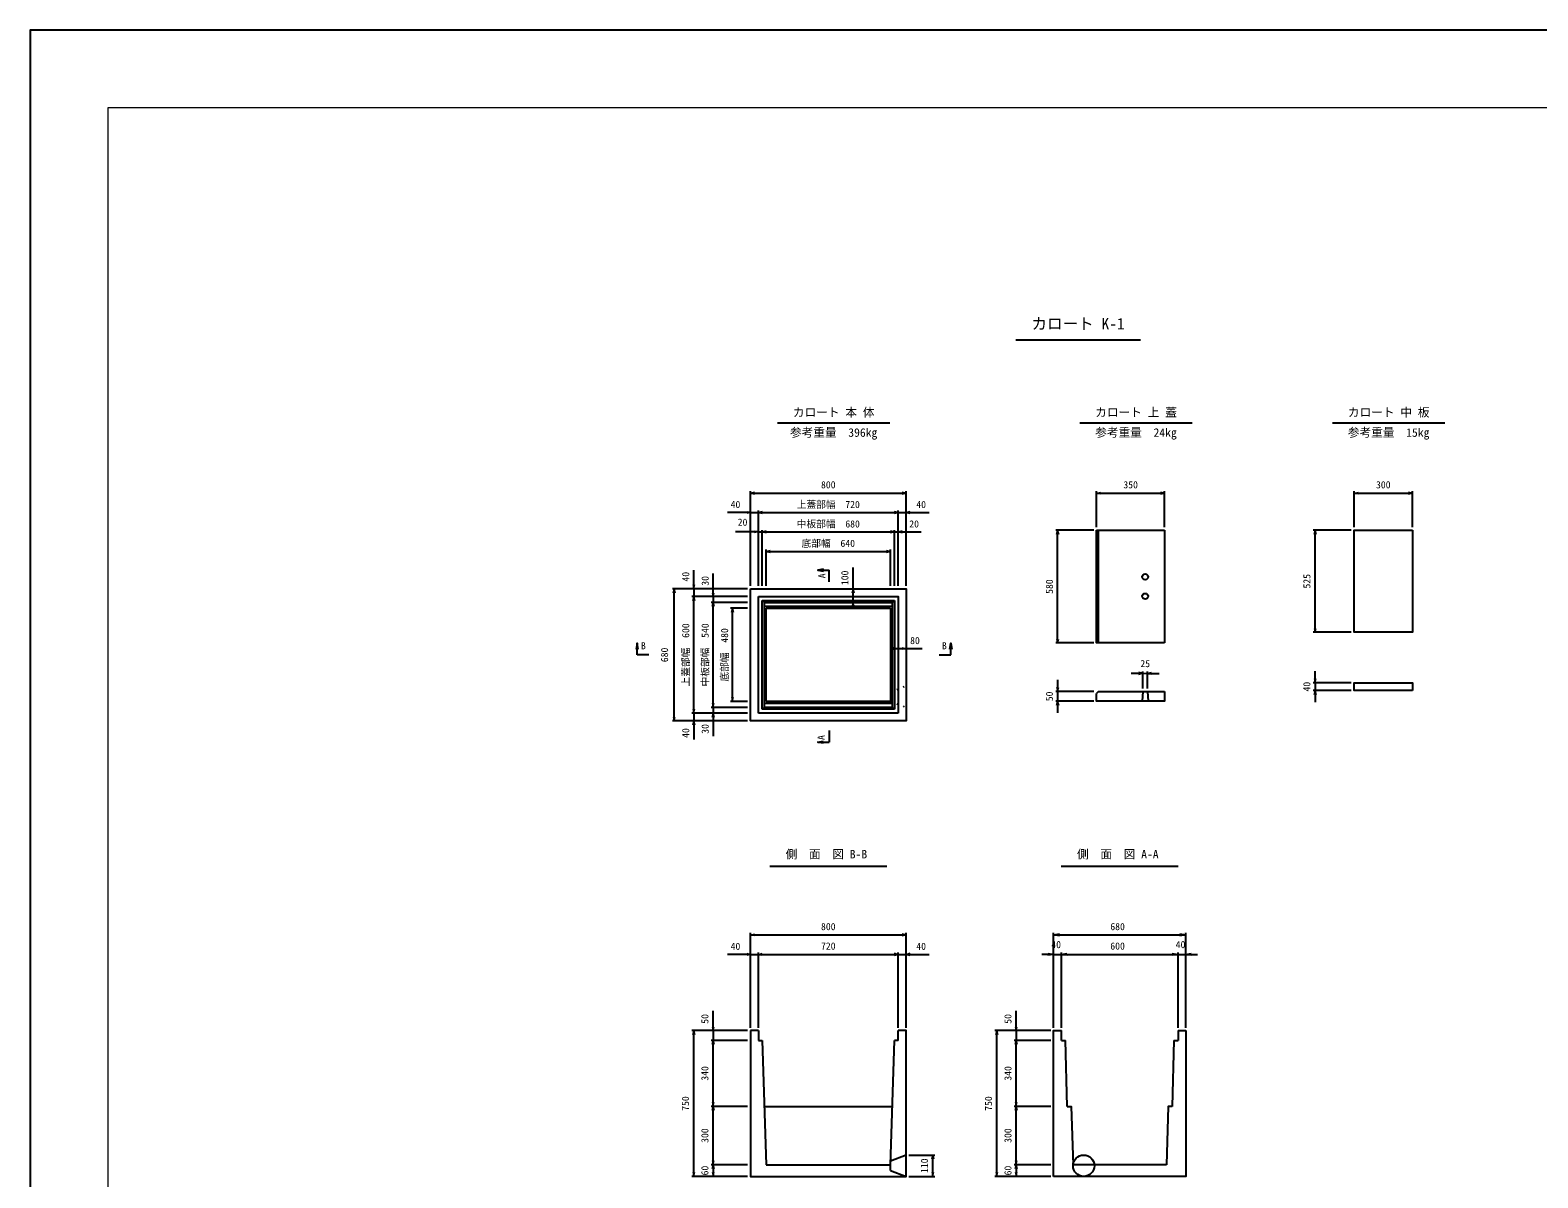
# Model space of a CAD drawing. Units: millimetres, scale not verified. Extents: x -8400 to 8400, y -5940 to 5940.
# Drawn here: x -8400 to -642, y 35 to 5940 of the extents above; entities that cross this region are included whole.
import ezdxf
from ezdxf.enums import TextEntityAlignment as Align

# ---------------------------------------------------------------- set-up
doc = ezdxf.new("R2010")
doc.units = ezdxf.units.MM
doc.header["$LTSCALE"] = 20
doc.linetypes.add('DOTTED', pattern=[1.75, 0.25, -1.5])
for name, color, linetype, lineweight in [('0-0_DIM', 7, 'Continuous', 25), ('0-1_Defpoints', 5, 'Continuous', 25), ('0-2_OUTLINE', 3, 'Continuous', 25), ('0-3_OUTLINE2', 4, 'DOTTED', 25), ('0-4_TXT', 7, 'Continuous', 25), ('0-5_WAKU', 3, 'Continuous', 13)]:
    doc.layers.add(name, color=color, linetype=linetype, lineweight=lineweight)
doc.styles.add('ＭＳ ゴシック', font='')
doc.styles.get('ＭＳ ゴシック').set_extended_font_data('MS Gothic')

msp = doc.modelspace()

# ---------------------------------------------------------------- linework, layer by layer
at = {"layer": '0-0_DIM'}
for p, q in [((-4693.05, 3080.65), (-4693.05, 3568.15)), ((-4693.05, 3558.15), (-3893.05, 3558.15)), ((-3893.05, 3080.65), (-3893.05, 3568.15)), ((-2912.3, 3382.04), (-2912.3, 3568.15)), ((-2912.3, 3558.15), (-2562.3, 3558.15)), ((-2562.3, 3382.04), (-2562.3, 3568.15)), ((-1587.3, 3382.04), (-1587.3, 3568.15)), ((-1587.3, 3558.15), (-1287.3, 3558.15)), ((-1287.3, 3382.04), (-1287.3, 3568.15)), ((-4693.05, 3458.15), (-4811.88, 3458.15)), ((-4693.05, 3458.15), (-4653.05, 3458.15)), ((-4653.05, 3080.65), (-4653.05, 3468.15)), ((-4653.05, 3458.15), (-3933.05, 3458.15)), ((-3933.05, 3080.65), (-3933.05, 3468.15)), ((-3933.05, 3458.15), (-3893.05, 3458.15)), ((-3893.05, 3458.15), (-3774.23, 3458.15)), ((-4653.05, 3358.15), (-4771.31, 3358.15)), ((-4653.05, 3358.15), (-4633.05, 3358.15)), ((-4633.05, 3080.65), (-4633.05, 3368.15)), ((-4633.05, 3358.15), (-3953.05, 3358.15)), ((-3953.05, 3080.65), (-3953.05, 3368.15)), ((-3953.05, 3358.15), (-3933.05, 3358.15)), ((-3933.05, 3358.15), (-3814.8, 3358.15)), ((-2927.3, 3367.04), (-3122.96, 3367.04)), ((-3112.96, 2787.04), (-3112.96, 3367.04)), ((-1602.3, 3367.04), (-1797.96, 3367.04)), ((-1787.96, 2842.04), (-1787.96, 3367.04)), ((-4613.05, 3080.65), (-4613.05, 3268.15)), ((-3973.05, 3080.65), (-3973.05, 3268.15)), ((-4613.05, 3258.15), (-3973.05, 3258.15)), ((-4985.55, 3065.65), (-4985.55, 3161.22)), ((-4885.55, 3025.65), (-4885.55, 3143.8)), ((-4347.79, 3161.05), (-4287.79, 3161.05)), ((-4287.79, 3101.18), (-4287.79, 3161.05)), ((-4165.32, 3065.65), (-4165.32, 3174.88)), ((-4708.05, 3065.65), (-5095.55, 3065.65)), ((-5085.55, 2385.65), (-5085.55, 3065.65)), ((-4708.05, 3025.65), (-4995.55, 3025.65)), ((-4985.55, 3065.65), (-4985.55, 3025.65)), ((-4985.55, 2425.65), (-4985.55, 3025.65)), ((-4885.55, 3025.65), (-4885.55, 2995.65)), ((-4165.32, 2965.65), (-4165.32, 3065.65)), ((-4708.05, 2995.65), (-4895.55, 2995.65)), ((-4885.55, 2455.65), (-4885.55, 2995.65)), ((-4708.05, 2965.65), (-4795.55, 2965.65)), ((-4785.55, 2485.65), (-4785.55, 2965.65)), ((-1602.3, 2842.04), (-1797.96, 2842.04)), ((-5276.61, 2785.65), (-5276.61, 2755.65)), ((-5276.61, 2750.09), (-5276.61, 2785.65)), ((-5276.61, 2725.65), (-5276.61, 2785.65)), ((-5216.55, 2725.65), (-5276.61, 2725.65)), ((-3973.05, 2758.13), (-3893.05, 2758.13)), ((-3893.05, 2758.13), (-3810.34, 2758.13)), ((-3723.33, 2725.65), (-3663.27, 2725.65)), ((-3663.27, 2750.09), (-3663.27, 2785.65)), ((-3663.27, 2785.65), (-3663.27, 2755.65)), ((-3663.27, 2725.65), (-3663.27, 2785.65)), ((-2927.3, 2787.04), (-3122.96, 2787.04)), ((-2674.8, 2552.04), (-2674.8, 2640.67)), ((-2649.87, 2553.29), (-2649.87, 2640.67)), ((-1787.96, 2582.04), (-1787.96, 2642.04)), ((-3112.96, 2597.04), (-3112.96, 2427.04)), ((-2674.8, 2630.67), (-2734.8, 2630.67)), ((-2674.8, 2630.67), (-2649.46, 2630.74)), ((-2649.87, 2630.67), (-2589.87, 2630.67)), ((-1602.3, 2582.04), (-1797.96, 2582.04)), ((-1787.96, 2582.04), (-1787.96, 2542.04)), ((-4708.05, 2485.65), (-4795.55, 2485.65)), ((-2927.3, 2537.04), (-3122.96, 2537.04)), ((-2927.3, 2487.04), (-3122.96, 2487.04)), ((-1602.3, 2542.04), (-1797.96, 2542.04)), ((-1787.96, 2542.04), (-1787.96, 2482.04)), ((-4708.05, 2425.65), (-4995.55, 2425.65)), ((-4985.55, 2425.65), (-4985.55, 2385.65)), ((-4708.05, 2455.65), (-4895.55, 2455.65)), ((-4885.55, 2455.65), (-4885.55, 2425.65)), ((-4885.55, 2425.65), (-4885.55, 2307.5)), ((-4708.05, 2385.65), (-5095.55, 2385.65)), ((-4985.55, 2385.65), (-4985.55, 2290.09)), ((-4287.79, 2336.3), (-4287.79, 2276.43)), ((-4347.79, 2276.43), (-4317.79, 2276.43)), ((-4347.79, 2276.43), (-4287.79, 2276.43)), ((-4693.05, 807.35), (-4693.05, 1294.85)), ((-4693.05, 1284.85), (-3893.05, 1284.85)), ((-3893.05, 807.35), (-3893.05, 1294.85)), ((-3133.68, 807.35), (-3133.68, 1294.85)), ((-3133.68, 1284.85), (-2453.68, 1284.85)), ((-2453.68, 807.35), (-2453.68, 1294.85)), ((-4693.05, 1184.85), (-4811.88, 1184.85)), ((-4693.05, 1184.85), (-4653.05, 1184.85)), ((-4653.05, 807.35), (-4653.05, 1194.85)), ((-4653.05, 1184.85), (-3933.05, 1184.85)), ((-3933.05, 807.35), (-3933.05, 1194.85)), ((-3933.05, 1184.85), (-3893.05, 1184.85)), ((-3893.05, 1184.85), (-3774.23, 1184.85)), ((-3133.68, 1184.85), (-3193.68, 1184.85)), ((-3133.68, 1184.85), (-3093.68, 1184.85)), ((-3093.68, 807.35), (-3093.68, 1194.85)), ((-3093.68, 1184.85), (-2493.68, 1184.85)), ((-2493.68, 807.35), (-2493.68, 1194.85)), ((-2493.68, 1184.85), (-2453.68, 1184.85)), ((-2453.68, 1184.85), (-2393.68, 1184.85)), ((-4885.55, 792.35), (-4885.55, 894.28)), ((-3326.18, 792.35), (-3326.18, 894.28)), ((-4708.05, 792.35), (-4995.55, 792.35)), ((-4985.55, 42.35), (-4985.55, 792.35)), ((-4885.55, 792.35), (-4885.55, 742.35)), ((-3148.68, 792.35), (-3436.18, 792.35)), ((-3426.18, 42.35), (-3426.18, 792.35)), ((-3326.18, 792.35), (-3326.18, 742.35)), ((-4708.05, 742.35), (-4895.55, 742.35)), ((-4885.55, 402.35), (-4885.55, 742.35)), ((-3148.68, 742.35), (-3336.18, 742.35)), ((-3326.18, 402.35), (-3326.18, 742.35)), ((-4708.05, 402.35), (-4895.55, 402.35)), ((-4885.55, 102.35), (-4885.55, 402.35)), ((-3148.68, 402.35), (-3336.18, 402.35)), ((-3326.18, 102.35), (-3326.18, 402.35)), ((-4708.05, 102.35), (-4895.55, 102.35)), ((-4885.55, 102.35), (-4885.55, 42.35)), ((-3878.05, 152.35), (-3745.74, 152.35)), ((-3755.74, 42.35), (-3755.74, 152.35)), ((-3148.68, 102.35), (-3336.18, 102.35)), ((-3326.18, 102.35), (-3326.18, 42.35)), ((-4708.05, 42.35), (-4995.55, 42.35)), ((-3878.05, 42.35), (-3745.74, 42.35)), ((-3148.68, 42.35), (-3436.18, 42.35))]:
    msp.add_line(p, q, dxfattribs=at)
at = {"layer": '0-0_DIM', "lineweight": 13}
for points in [[(-4673.05, 3563.51), (-4693.05, 3558.15), (-4673.05, 3552.79)], [(-3913.05, 3552.79), (-3893.05, 3558.15), (-3913.05, 3563.51)], [(-2892.3, 3552.79), (-2912.3, 3558.15), (-2892.3, 3563.51)], [(-2582.3, 3552.79), (-2562.3, 3558.15), (-2582.3, 3563.51)], [(-1567.3, 3552.79), (-1587.3, 3558.15), (-1567.3, 3563.51)], [(-1307.3, 3552.79), (-1287.3, 3558.15), (-1307.3, 3563.51)], [(-4713.05, 3463.51), (-4693.05, 3458.15), (-4713.05, 3452.79)], [(-4633.05, 3463.51), (-4653.05, 3458.15), (-4633.05, 3452.79)], [(-3953.05, 3452.79), (-3933.05, 3458.15), (-3953.05, 3463.51)], [(-3873.05, 3463.51), (-3893.05, 3458.15), (-3873.05, 3452.79)], [(-4673.05, 3363.51), (-4653.05, 3358.15), (-4673.05, 3352.79)], [(-4613.05, 3363.51), (-4633.05, 3358.15), (-4613.05, 3352.79)], [(-3973.05, 3352.79), (-3953.05, 3358.15), (-3973.05, 3363.51)], [(-3913.05, 3363.51), (-3933.05, 3358.15), (-3913.05, 3352.79)], [(-3118.32, 3347.04), (-3112.96, 3367.04), (-3107.6, 3347.04)], [(-1793.32, 3347.04), (-1787.96, 3367.04), (-1782.6, 3347.04)], [(-4593.05, 3263.51), (-4613.05, 3258.15), (-4593.05, 3252.79)], [(-3993.05, 3252.79), (-3973.05, 3258.15), (-3993.05, 3263.51)], [(-5090.91, 3045.65), (-5085.55, 3065.65), (-5080.2, 3045.65)], [(-4990.91, 3085.65), (-4985.55, 3065.65), (-4980.2, 3085.65)], [(-4990.91, 3005.65), (-4985.55, 3025.65), (-4980.2, 3005.65)], [(-4890.91, 3045.65), (-4885.55, 3025.65), (-4880.2, 3045.65)], [(-4170.68, 3045.65), (-4165.32, 3065.65), (-4159.96, 3045.65)], [(-4890.91, 2975.65), (-4885.55, 2995.65), (-4880.2, 2975.65)], [(-4790.91, 2945.65), (-4785.55, 2965.65), (-4780.2, 2945.65)], [(-4170.68, 2985.65), (-4165.32, 2965.65), (-4159.96, 2985.65)], [(-3118.32, 2807.04), (-3112.96, 2787.04), (-3107.6, 2807.04)], [(-1793.32, 2862.04), (-1787.96, 2842.04), (-1782.6, 2862.04)], [(-3953.05, 2763.49), (-3973.05, 2758.13), (-3953.05, 2752.77)], [(-3913.05, 2763.49), (-3893.05, 2758.13), (-3913.05, 2752.77)], [(-2694.8, 2625.38), (-2674.8, 2630.74), (-2694.8, 2636.1)], [(-2629.46, 2625.38), (-2649.46, 2630.74), (-2629.46, 2636.1)], [(-1793.32, 2602.04), (-1787.96, 2582.04), (-1782.6, 2602.04)], [(-4790.91, 2505.65), (-4785.55, 2485.65), (-4780.2, 2505.65)], [(-3118.32, 2557.04), (-3112.96, 2537.04), (-3107.6, 2557.04)], [(-3118.32, 2467.04), (-3112.96, 2487.04), (-3107.6, 2467.04)], [(-1793.32, 2522.04), (-1787.96, 2542.04), (-1782.6, 2522.04)], [(-5090.91, 2405.65), (-5085.55, 2385.65), (-5080.2, 2405.65)], [(-4990.91, 2445.65), (-4985.55, 2425.65), (-4980.2, 2445.65)], [(-4890.91, 2475.65), (-4885.55, 2455.65), (-4880.2, 2475.65)], [(-4890.91, 2405.65), (-4885.55, 2425.65), (-4880.2, 2405.65)], [(-4990.91, 2365.65), (-4985.55, 2385.65), (-4980.2, 2365.65)], [(-4673.05, 1279.49), (-4693.05, 1284.85), (-4673.05, 1290.21)], [(-3913.05, 1279.49), (-3893.05, 1284.85), (-3913.05, 1290.21)], [(-4713.05, 1190.21), (-4693.05, 1184.85), (-4713.05, 1179.49)], [(-4633.05, 1179.49), (-4653.05, 1184.85), (-4633.05, 1190.21)], [(-3953.05, 1179.49), (-3933.05, 1184.85), (-3953.05, 1190.21)], [(-3873.05, 1190.21), (-3893.05, 1184.85), (-3873.05, 1179.49)], [(-4990.91, 772.35), (-4985.55, 792.35), (-4980.2, 772.35)], [(-4890.91, 812.35), (-4885.55, 792.35), (-4880.2, 812.35)], [(-3431.54, 772.35), (-3426.18, 792.35), (-3420.82, 772.35)], [(-3331.54, 812.35), (-3326.18, 792.35), (-3320.82, 812.35)], [(-4890.91, 722.35), (-4885.55, 742.35), (-4880.2, 722.35)], [(-3331.54, 722.35), (-3326.18, 742.35), (-3320.82, 722.35)], [(-4890.91, 422.35), (-4885.55, 402.35), (-4880.2, 422.35)], [(-4890.91, 382.35), (-4885.55, 402.35), (-4880.2, 382.35)], [(-3331.54, 422.35), (-3326.18, 402.35), (-3320.82, 422.35)], [(-3331.54, 382.35), (-3326.18, 402.35), (-3320.82, 382.35)], [(-4890.91, 122.35), (-4885.55, 102.35), (-4880.2, 122.35)], [(-4890.91, 82.35), (-4885.55, 102.35), (-4880.2, 82.35)], [(-3761.1, 132.35), (-3755.74, 152.35), (-3750.38, 132.35)], [(-3331.54, 122.35), (-3326.18, 102.35), (-3320.82, 122.35)], [(-3331.54, 82.35), (-3326.18, 102.35), (-3320.82, 82.35)], [(-4990.91, 62.35), (-4985.55, 42.35), (-4980.2, 62.35)], [(-4890.91, 62.35), (-4885.55, 42.35), (-4880.2, 62.35)], [(-3761.1, 62.35), (-3755.74, 42.35), (-3750.38, 62.35)], [(-3431.54, 62.35), (-3426.18, 42.35), (-3420.82, 62.35)], [(-3331.54, 62.35), (-3326.18, 42.35), (-3320.82, 62.35)]]:
    msp.add_lwpolyline(points, dxfattribs=at)
at = {"layer": '0-0_DIM'}
for points in [[(-4317.79, 3166.05), (-4347.79, 3161.05), (-4317.79, 3156.05)], [(-5271.61, 2755.65), (-5276.61, 2785.65), (-5281.61, 2755.65)], [(-3668.27, 2755.65), (-3663.27, 2785.65), (-3658.27, 2755.65)], [(-4317.79, 2271.43), (-4347.79, 2276.43), (-4317.79, 2281.43)], [(-3103.68, 1279.85), (-3133.68, 1284.85), (-3103.68, 1289.85)], [(-2483.68, 1289.85), (-2453.68, 1284.85), (-2483.68, 1279.85)], [(-3163.68, 1189.85), (-3133.68, 1184.85), (-3163.68, 1179.85)], [(-3063.68, 1179.85), (-3093.68, 1184.85), (-3063.68, 1189.85)], [(-2523.68, 1189.85), (-2493.68, 1184.85), (-2523.68, 1179.85)], [(-2423.68, 1179.85), (-2453.68, 1184.85), (-2423.68, 1189.85)]]:
    msp.add_lwpolyline(points, dxfattribs=at)
at = {"layer": '0-1_Defpoints'}
msp.add_lwpolyline([(-8400, -5940), (8400, -5940), (8400, 5940), (-8400, 5940)], close=True, dxfattribs=at)
at = {"layer": '0-2_OUTLINE'}
for p, q in [((-2912.3, 3367.04), (-2562.3, 3367.04)), ((-2902.3, 2787.04), (-2902.3, 3367.04)), ((-2562.3, 3367.04), (-2562.3, 2787.04)), ((-4653.05, 2425.65), (-4653.05, 3025.65)), ((-4633.05, 3005.65), (-3953.05, 3005.65)), ((-4633.05, 2445.65), (-4633.05, 3005.65)), ((-4633.05, 3005.65), (-4622.05, 2995.65)), ((-4622.05, 2995.65), (-3964.05, 2995.65)), ((-4622.05, 2975.65), (-3964.05, 2975.65)), ((-4613.05, 2965.65), (-3973.05, 2965.65)), ((-4613.05, 2485.65), (-4613.05, 2965.65)), ((-3973.05, 2965.65), (-3973.05, 2485.65)), ((-3953.05, 3005.65), (-3964.05, 2995.65)), ((-3964.05, 2995.65), (-3964.05, 2455.65)), ((-3953.05, 3005.65), (-3953.05, 2445.65)), ((-3973.05, 2485.65), (-4613.05, 2485.65)), ((-2902.3, 2537.04), (-2912.3, 2527.04)), ((-2902.3, 2537.04), (-2562.3, 2537.04)), ((-2674.8, 2537.04), (-2677.3, 2487.04)), ((-2649.8, 2537.04), (-2647.3, 2487.04)), ((-3933.05, 2425.65), (-4653.05, 2425.65)), ((-4633.05, 2445.65), (-4622.05, 2455.65)), ((-3953.05, 2445.65), (-4633.05, 2445.65)), ((-3964.05, 2475.65), (-4622.05, 2475.65)), ((-3964.05, 2455.65), (-3953.05, 2445.65)), ((-4653.05, 792.35), (-4693.05, 792.35)), ((-4653.05, 792.35), (-4653.05, 742.35)), ((-3933.05, 742.35), (-3933.05, 792.35)), ((-3093.68, 742.35), (-3093.68, 792.35)), ((-2493.68, 792.35), (-2493.68, 742.35)), ((-2493.68, 792.35), (-2453.68, 792.35)), ((-4653.05, 742.35), (-4633.05, 742.35)), ((-4633.05, 742.35), (-4613.05, 102.35)), ((-3973.05, 102.35), (-3953.05, 742.35)), ((-3933.05, 742.35), (-3953.05, 742.35)), ((-3093.68, 742.35), (-3072.23, 742.35)), ((-3063.68, 402.35), (-3072.23, 742.35)), ((-2515.13, 742.35), (-2523.68, 402.35)), ((-2515.13, 742.35), (-2493.68, 742.35)), ((-4622.43, 402.35), (-3963.68, 402.35)), ((-4613.05, 102.35), (-3973.05, 102.35)), ((-3973.05, 72.59), (-3973.05, 102.35)), ((-3972.41, 122.83), (-3893.05, 152.82)), ((-2553.68, 102.35), (-3033.68, 102.35)), ((-3973.05, 72.59), (-3893.05, 42.35))]:
    msp.add_line(p, q, dxfattribs=at)
for points in [[(-2562.3, 2787.04), (-2912.3, 2787.04), (-2912.3, 3367.04)], [(-4653.05, 3025.65), (-3933.05, 3025.65), (-3933.05, 2425.65)], [(-3964.05, 2455.65), (-4622.05, 2455.65), (-4622.05, 2995.65)], [(-2562.3, 2537.04), (-2562.3, 2487.04), (-2912.3, 2487.04), (-2912.3, 2527.04)], [(-4693.05, 792.35), (-4693.05, 42.35), (-3893.05, 42.35), (-3893.05, 792.35), (-3933.05, 792.35)], [(-3133.68, 42.35), (-3133.68, 792.35), (-3093.68, 792.35)], [(-2453.68, 792.35), (-2453.68, 42.35), (-3133.68, 42.35)], [(-3063.68, 402.35), (-3043.68, 402.35), (-3033.68, 102.35)], [(-2523.68, 402.35), (-2543.68, 402.35), (-2553.68, 102.35)]]:
    msp.add_lwpolyline(points, dxfattribs=at)
for points in [[(-1287.3, 3367.04), (-1287.3, 2842.04), (-1587.3, 2842.04), (-1587.3, 3367.04)], [(-4693.05, 3065.65), (-3893.05, 3065.65), (-3893.05, 2385.65), (-4693.05, 2385.65)], [(-1287.3, 2542.04), (-1587.3, 2542.04), (-1587.3, 2582.04), (-1287.3, 2582.04)]]:
    msp.add_lwpolyline(points, close=True, dxfattribs=at)
for centre, radius in [((-2662.3, 3127.04), 15), ((-2662.3, 3027.04), 15), ((-2978.68, 97.35), 55)]:
    msp.add_circle(centre, radius, dxfattribs=at)
at = {"layer": '0-3_OUTLINE2'}
for p, q in [((-3973.05, 2535.65), (-3893.05, 2565.89)), ((-3973.05, 2485.65), (-3893.05, 2455.42))]:
    msp.add_line(p, q, dxfattribs=at)
at = {"layer": '0-4_TXT'}
for p, q in [((-3328.07, 4346.81), (-2686.79, 4346.81)), ((-4554.31, 3919.55), (-3976.27, 3919.55)), ((-2998.56, 3919.55), (-2420.51, 3919.55)), ((-1698.56, 3919.55), (-1120.51, 3919.55)), ((-4594.37, 1638.16), (-3991.74, 1638.16)), ((-3095, 1638.16), (-2492.36, 1638.16))]:
    msp.add_line(p, q, dxfattribs=at)
at = {"layer": '0-5_WAKU'}
msp.add_lwpolyline([(-8000, -5540), (8000, -5540), (8000, 5540), (-8000, 5540)], close=True, dxfattribs=at)

# ---------------------------------------------------------------- texts
at = {"layer": '0-0_DIM', "style": 'ＭＳ ゴシック'}
for s, p in [('800', (-4330.55, 3571.55)), ('350', (-2774.8, 3571.55)), ('300', (-1474.8, 3571.55)), ('40', (-4795.7, 3470.16)), ('上蓋部幅\u3000720', (-4455.55, 3470.16)), ('40', (-3840.41, 3470.16)), ('20', (-4759.17, 3379.05)), ('中板部幅\u3000680', (-4455.55, 3370.16)), ('20', (-3876.51, 3370.16)), ('底部幅\u3000640', (-4430.55, 3270.16)), ('80', (-3872.04, 2770.14)), ('B', (-5257.05, 2743.35)), ('B', (-3708.34, 2743.35)), ('25', (-2687.25, 2651.59)), ('800', (-4330.55, 1298.25)), ('680', (-2841.93, 1298.25)), ('40', (-4795.7, 1196.86)), ('720', (-4330.55, 1198.25)), ('40', (-3840.41, 1196.86)), ('40', (-3145.49, 1205.75)), ('600', (-2841.93, 1198.25)), ('40', (-2505.49, 1205.75))]:
    msp.add_text(s, height=36.66, dxfattribs=at).set_placement(p, align=Align.BOTTOM_LEFT)
for s, p in [('40', (-4997.56, 3102.76)), ('30', (-4897.56, 3081.5)), ('A', (-4296.92, 3119.82)), ('100', (-4178.72, 3084.59)), ('580', (-3126.36, 3039.54)), ('525', (-1801.36, 3067.04)), ('上蓋部幅\u3000600', (-4997.56, 2563.15)), ('中板部幅\u3000540', (-4897.56, 2563.15)), ('底部幅\u3000480', (-4797.56, 2588.15)), ('680', (-5106.46, 2688.15)), ('40', (-1801.36, 2537.04)), ('50', (-3126.36, 2487.04)), ('40', (-4997.56, 2298.55)), ('30', (-4897.56, 2319.8)), ('A', (-4300.93, 2287.83)), ('50', (-4898.96, 827.73)), ('50', (-3339.58, 827.73)), ('340', (-4898.96, 534.85)), ('340', (-3339.58, 534.85)), ('750', (-4998.96, 379.85)), ('750', (-3439.58, 379.85)), ('300', (-4898.96, 214.85)), ('300', (-3339.58, 214.85)), ('60', (-4898.96, 47.35)), ('110', (-3769.14, 59.85)), ('60', (-3339.58, 47.35))]:
    msp.add_text(s, height=36.66, rotation=90, dxfattribs=at).set_placement(p, align=Align.BOTTOM_LEFT)
at = {"layer": '0-4_TXT', "style": 'ＭＳ ゴシック'}
for s, height, p in [('カロート K-1', 58.65, (-3247.43, 4382.79)), ('カロート 本 体', 43.99, (-4475.29, 3938.2)), ('カロート 上 蓋', 43.99, (-2919.54, 3938.2)), ('カロート 中 板', 43.99, (-1619.54, 3938.2)), ('参考重量\u3000396kg', 43.99, (-4490.29, 3834.44)), ('参考重量\u300024kg', 43.99, (-2919.54, 3834.44)), ('参考重量\u300015kg', 43.99, (-1619.54, 3834.44)), ('側\u3000面\u3000図 B-B', 43.99, (-4512.58, 1664.9)), ('側\u3000面\u3000図 A-A', 43.99, (-3013.21, 1664.9))]:
    msp.add_text(s, height=height, dxfattribs=at).set_placement(p, align=Align.BOTTOM_LEFT)

doc.saveas('drawing.dxf')
